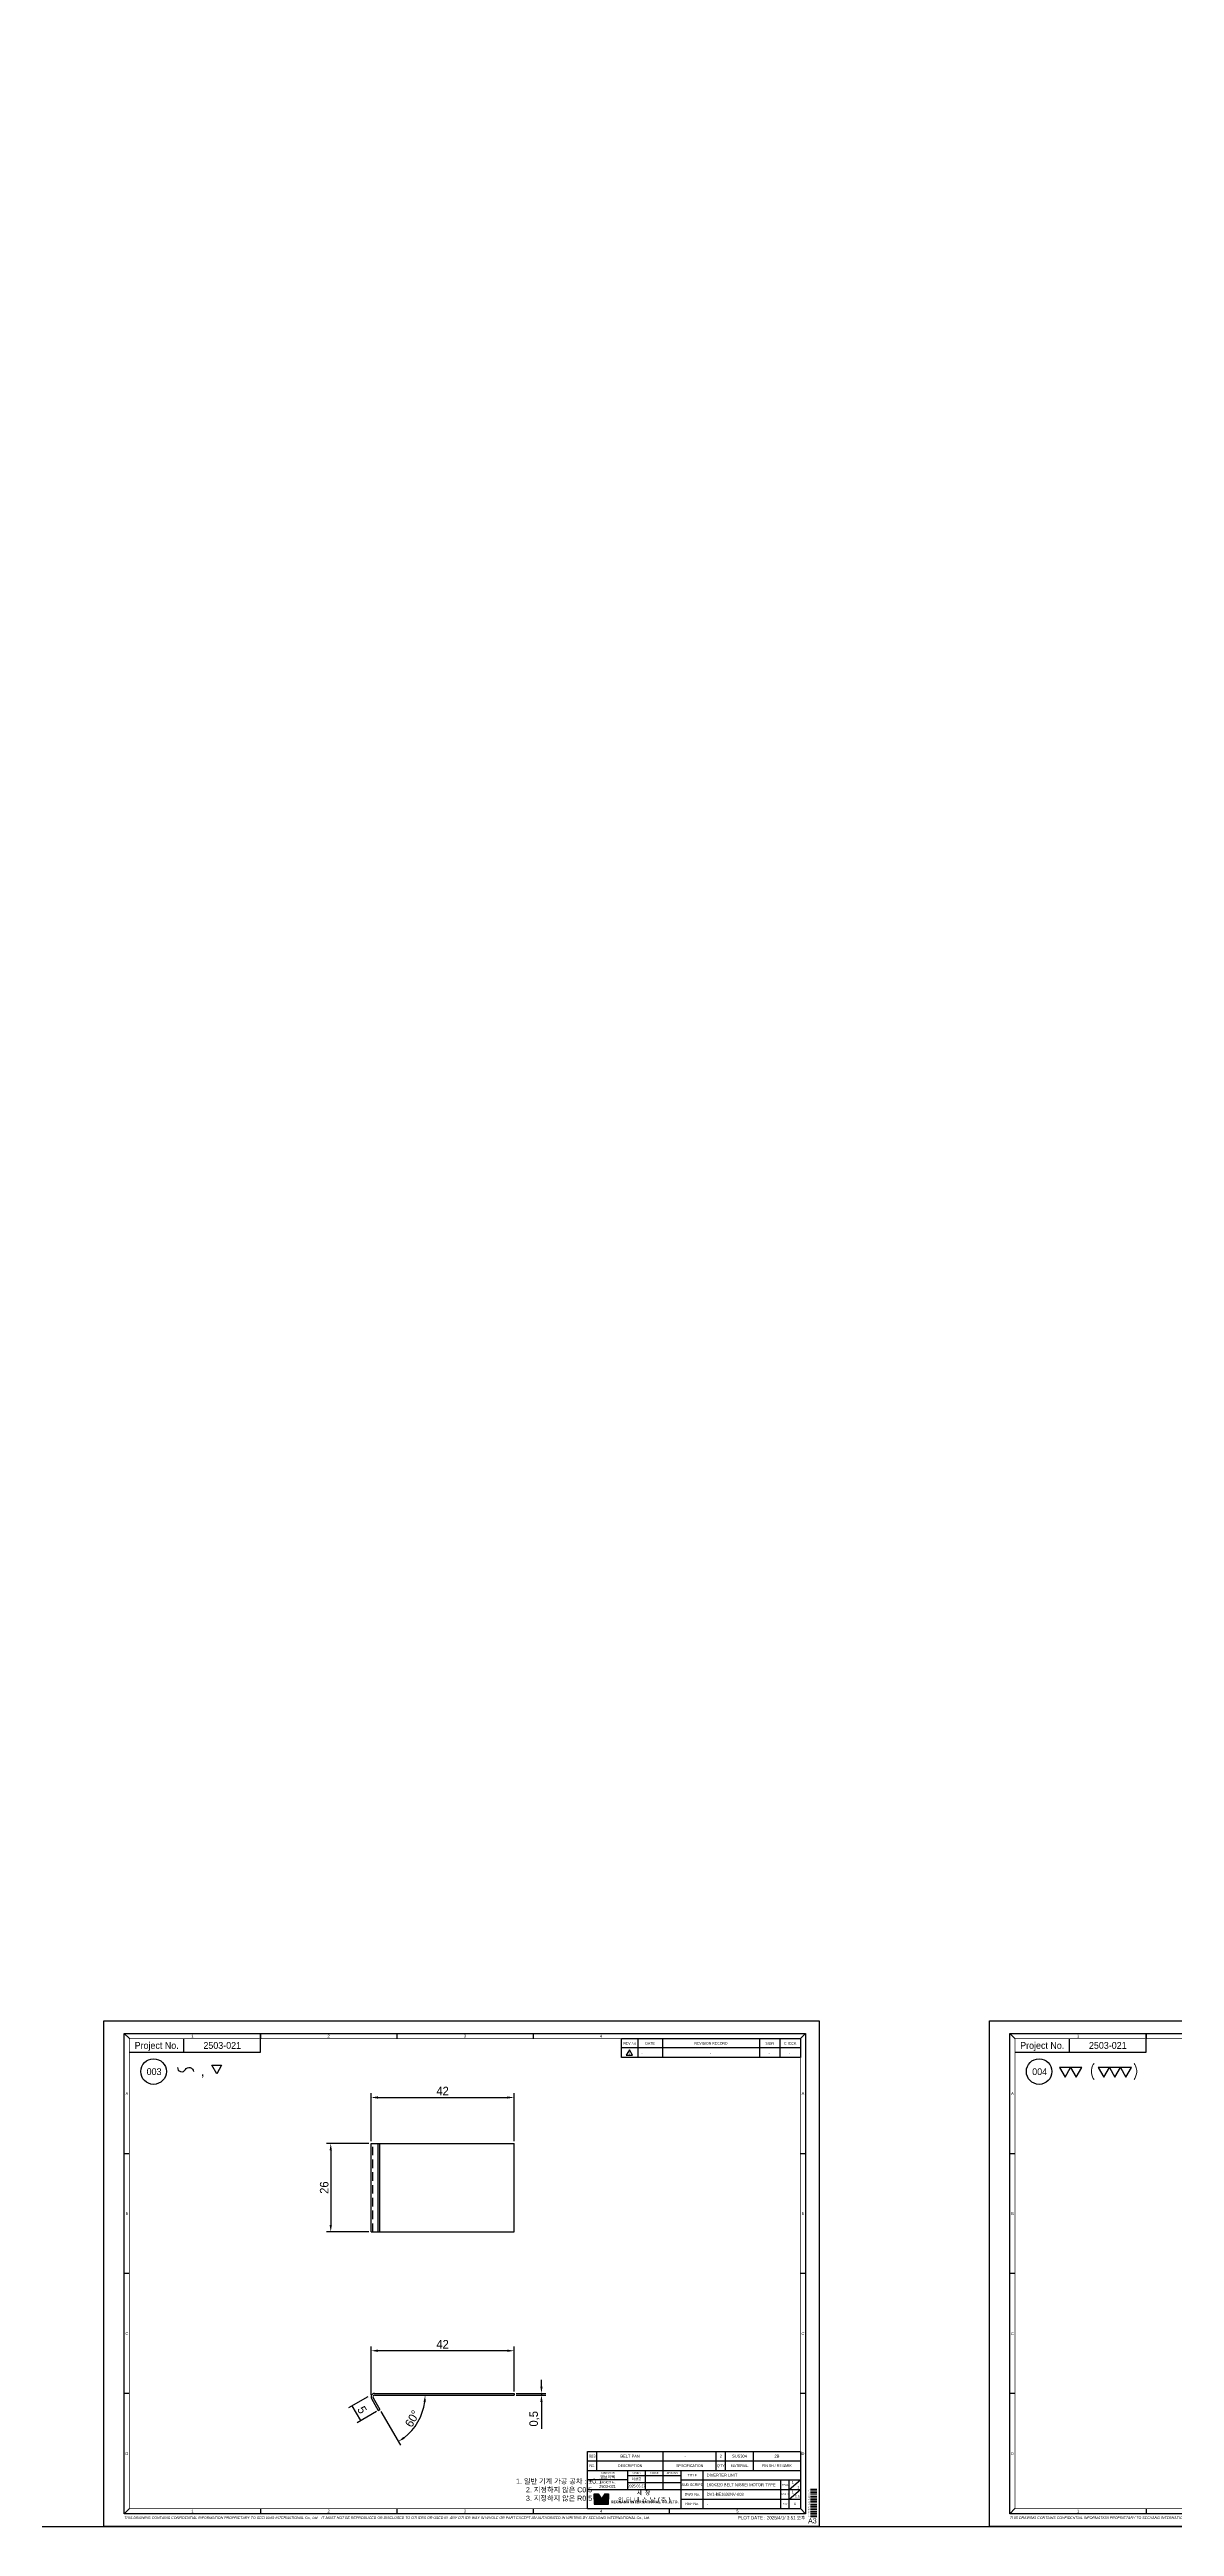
# Model space of a CAD drawing. Header units: inches. Extents: x 0 to 23821, y 0 to 11279.
# Drawn here: x 18354 to 18684, y 4213 to 4941 of the extents above; entities that cross this region are included whole.
import ezdxf
from ezdxf.enums import TextEntityAlignment as Align

# ---------------------------------------------------------------- set-up
doc = ezdxf.new("R2010")
doc.units = ezdxf.units.IN
doc.header["$LTSCALE"] = 10
doc.header["$MEASUREMENT"] = 0
for name, pattern in [('CENTER', [2, 1.25, -0.25, 0.25, -0.25]), ('HIDDEN', [0.375, 0.25, -0.125]), ('PHANTOM', [2.5, 1.25, -0.25, 0.25, -0.25, 0.25, -0.25])]:
    doc.linetypes.add(name, pattern=pattern)
doc.layers.get('Defpoints').update_dxf_attribs({"color": 8})
for name, color, linetype in [('11', 1, 'CENTER'), ('22', 2, 'HIDDEN'), ('44', 4, 'Continuous'), ('55', 5, 'Continuous'), ('66', 6, 'PHANTOM'), ('77', 40, 'HIDDEN'), ('99', 181, 'Continuous'), ('A', 8, 'Continuous'), ('B', 123, 'Continuous'), ('D', 3, 'Continuous'), ('G', 231, 'Continuous'), ('T', 3, 'Continuous'), ('V', 1, 'Continuous'), ('Y', 60, 'Continuous')]:
    doc.layers.add(name, color=color, linetype=linetype)
doc.layers.add('33', color=3, linetype='PHANTOM', lineweight=9)
doc.layers.add('88', color=35, linetype='Continuous', lineweight=5)
doc.styles.add('ROMANS', font='romans.shx', dxfattribs={"width": 0.9, "bigfont": 'whgtxt.shx'})
doc.styles.add('SCI', font='')
doc.styles.get('SCI').set_extended_font_data('Gulim')
doc.dimstyles.new('SCH', dxfattribs={"dimtxt": 2.5, "dimasz": 2, "dimexe": 1.25, "dimexo": 0.625, "dimtad": 1, "dimdec": 8, "dimtxsty": 'SCI', "dimcen": 2.5, "dimclrd": 4, "dimclre": 4, "dimclrt": 7, "dimadec": 8, "dimazin": 2, "dimtfac": 1, "dimtdec": 8, "dimtmove": 0, "dimatfit": 3, "dimfxl": 1, "dimarcsym": 0})

# ---------------------------------------------------------------- blocks, each defined once
blk = doc.blocks.new('A$Ceb3df584')
for p, q in [((-13, -0.5), (-13, 41.5)), ((13, 41.5), (-13, 41.5)), ((13, -0.5), (13, 41.5)), ((13, 2.07), (-13, 2.07)), ((13, 1.63), (-13, 1.63)), ((13, -0.5), (-13, -0.5))]:
    blk.add_line(p, q)
at = {"layer": '22'}
blk.add_line((13, 0), (-13, 0), dxfattribs=at)
blk = doc.blocks.new('A$C67c82a39')
for p, q in [((0, 0.5), (41, 0.5)), ((0, 0), (41, 0)), ((41, 0.5), (41, 0)), ((-0.87, -1), (1.13, -4.46)), ((-0.43, -0.75), (1.57, -4.21)), ((1.13, -4.46), (1.57, -4.21))]:
    blk.add_line(p, q)
for radius in [1, 0.5]:
    blk.add_arc((0, -0.5), radius, 90, 210)
blk = doc.blocks.new('*D1440')
at = {"color": 4, "lineweight": -2, "transparency": 16777216}
for p, q in [((18447.83, 4325.96), (18435.36, 4325.96)), ((18436.61, 4323.96), (18436.61, 4301.96)), ((18447.83, 4299.96), (18435.36, 4299.96))]:
    blk.add_line(p, q, dxfattribs=at)
at = {"color": 4, "transparency": 16777216}
for points in [[(18436.28, 4323.96), (18436.94, 4323.96), (18436.61, 4325.96)], [(18436.28, 4301.96), (18436.94, 4301.96), (18436.61, 4299.96)]]:
    blk.add_solid(points, dxfattribs=at)
at = {"layer": 'Defpoints', "color": 0, "transparency": 16777216}
for p in [(18448.45, 4325.96), (18436.61, 4299.96), (18448.45, 4299.96)]:
    blk.add_point(p, dxfattribs=at)
at = {"color": 7, "transparency": 16777216, "insert": (18434.7, 4312.96), "char_height": 2.5, "attachment_point": 5, "rotation": 90, "style": 'SCI'}
blk.add_mtext('26', dxfattribs=at)
blk = doc.blocks.new('*D1441')
at = {"color": 4, "lineweight": -2, "transparency": 16777216}
for p, q in [((18448.45, 4326.59), (18448.45, 4340.68)), ((18450.45, 4339.43), (18488.45, 4339.43)), ((18490.45, 4326.59), (18490.45, 4340.68))]:
    blk.add_line(p, q, dxfattribs=at)
at = {"color": 4, "transparency": 16777216}
for points in [[(18450.45, 4339.76), (18450.45, 4339.09), (18448.45, 4339.43)], [(18488.45, 4339.76), (18488.45, 4339.09), (18490.45, 4339.43)]]:
    blk.add_solid(points, dxfattribs=at)
at = {"layer": 'Defpoints', "color": 0, "transparency": 16777216}
for p in [(18490.45, 4339.43), (18448.45, 4325.96), (18490.45, 4325.96)]:
    blk.add_point(p, dxfattribs=at)
at = {"color": 7, "transparency": 16777216, "insert": (18469.45, 4341.34), "char_height": 2.5, "attachment_point": 5, "style": 'SCI'}
blk.add_mtext('42', dxfattribs=at)
blk = doc.blocks.new('*D1442')
at = {"color": 4, "lineweight": -2, "transparency": 16777216}
blk.add_line((18451.33, 4247.26), (18457.08, 4237.31), dxfattribs=at)
blk.add_arc((18448.59, 4252.02), 15.73, 307.28831, 352.71169, dxfattribs=at)
at = {"color": 4, "transparency": 16777216}
for points in [[(18463.86, 4250.04), (18464.52, 4250), (18464.32, 4252.02)], [(18458.3, 4239.22), (18457.93, 4239.78), (18456.45, 4238.39)]]:
    blk.add_solid(points, dxfattribs=at)
at = {"layer": 'Defpoints', "color": 0, "transparency": 16777216}
for p in [(18449.02, 4251.27), (18449.45, 4252.02), (18451.02, 4247.8), (18490.45, 4252.02), (18460.64, 4241.91)]:
    blk.add_point(p, dxfattribs=at)
at = {"color": 7, "transparency": 16777216, "insert": (18460.56, 4245.11), "char_height": 2.5, "attachment_point": 5, "rotation": 60, "style": 'SCI'}
blk.add_mtext('60°', dxfattribs=at)
blk = doc.blocks.new('*D1443')
at = {"color": 4, "lineweight": -2, "transparency": 16777216}
for p, q in [((18498.47, 4254.52), (18498.47, 4256.52)), ((18491.08, 4252.52), (18499.72, 4252.52)), ((18491.08, 4252.02), (18499.72, 4252.02)), ((18498.47, 4252.52), (18498.47, 4252.02)), ((18498.47, 4250.02), (18498.47, 4242.13))]:
    blk.add_line(p, q, dxfattribs=at)
at = {"color": 4, "transparency": 16777216}
for points in [[(18498.14, 4254.52), (18498.81, 4254.52), (18498.47, 4252.52)], [(18498.14, 4250.02), (18498.81, 4250.02), (18498.47, 4252.02)]]:
    blk.add_solid(points, dxfattribs=at)
at = {"layer": 'Defpoints', "color": 0, "transparency": 16777216}
for p in [(18490.45, 4252.52), (18490.45, 4252.02), (18498.47, 4252.02)]:
    blk.add_point(p, dxfattribs=at)
at = {"color": 7, "transparency": 16777216, "insert": (18496.41, 4245.08), "char_height": 2.5, "attachment_point": 5, "rotation": 90, "style": 'SCI'}
blk.add_mtext('0,5', dxfattribs=at)
blk = doc.blocks.new('*D1444')
at = {"color": 4, "lineweight": -2, "transparency": 16777216}
for p, q in [((18448.45, 4252.14), (18448.45, 4266.31)), ((18488.45, 4265.06), (18450.45, 4265.06)), ((18490.45, 4253.14), (18490.45, 4266.31))]:
    blk.add_line(p, q, dxfattribs=at)
at = {"color": 4, "transparency": 16777216}
for points in [[(18450.45, 4265.4), (18450.45, 4264.73), (18448.45, 4265.06)], [(18488.45, 4265.4), (18488.45, 4264.73), (18490.45, 4265.06)]]:
    blk.add_solid(points, dxfattribs=at)
at = {"layer": 'Defpoints', "color": 0, "transparency": 16777216}
for p in [(18448.45, 4265.06), (18448.45, 4251.52), (18490.45, 4252.52)]:
    blk.add_point(p, dxfattribs=at)
at = {"color": 7, "transparency": 16777216, "insert": (18469.45, 4266.97), "char_height": 2.5, "attachment_point": 5, "style": 'SCI'}
blk.add_mtext('42', dxfattribs=at)
blk = doc.blocks.new('*D1439')
at = {"color": 4, "lineweight": -2, "transparency": 16777216}
for p, q in [((18447.54, 4251.57), (18441.83, 4248.27)), ((18445.41, 4244.57), (18442.91, 4248.9)), ((18450.04, 4247.24), (18444.33, 4243.94))]:
    blk.add_line(p, q, dxfattribs=at)
at = {"layer": 'Defpoints', "color": 0, "transparency": 16777216}
for p in [(18442.91, 4248.9), (18448.09, 4251.88), (18450.59, 4247.55)]:
    blk.add_point(p, dxfattribs=at)
at = {"color": 7, "transparency": 16777216, "insert": (18445.81, 4247.69), "char_height": 2.5, "attachment_point": 5, "rotation": 300, "style": 'SCI'}
blk.add_mtext('5', dxfattribs=at)
blk = doc.blocks.new('A$C5b8731fd')
for p, q in [((0, 0), (-2.3, -3.9)), ((2.3, -3.9), (0, 0)), ((-2.3, -3.9), (2.3, -3.9))]:
    blk.add_line(p, q)
blk = doc.blocks.new('SECHANG REV')
at = {"color": 7}
blk.add_line((-52.5, 0), (-52.5, 5.5), dxfattribs=at)
blk.add_line((52.5, 0), (-52.5, 0))
at = {"color": 3}
for p, q in [((-43, 5.5), (-43, 0)), ((-28.5, 5.5), (-28.5, 0)), ((28.5, 5.5), (28.5, 0)), ((40.5, 5.5), (40.5, 0)), ((52.5, 5.5), (52.5, 0))]:
    blk.add_line(p, q, dxfattribs=at)
blk = doc.blocks.new('A$C84edc88f')
h = blk.add_hatch(color=5)
h.dxf.hatch_style = 1
h.paths.add_polyline_path([(145.04, -139), (144.1, -139), (144.1, -140.4), (145.97, -140.4)])
h.paths.add_polyline_path([(148.03, -139), (147.09, -139), (146.16, -140.4), (148.03, -140.4)])
h.paths.add_polyline_path([(148.03, -140.5), (144.1, -140.5), (144.1, -141.9), (148.03, -141.9)])
at = {"color": 2}
for p, q in [((6, -3.75), (7.5, -5.25)), ((46, -5), (46, -3.75)), ((46, -3.75), (46, -5.25)), ((86, -3.75), (86, -5.25)), ((126, -3.75), (126, -5.25)), ((206, -3.75), (204.5, -5.25)), ((7.5, -143.25), (6, -144.75)), ((46, -143.25), (46, -144.75)), ((86, -143.25), (86, -144.75)), ((126, -143.25), (126, -144.75)), ((166, -143.25), (166, -144.75)), ((204.5, -143.25), (206, -144.75))]:
    blk.add_line(p, q, dxfattribs=at)
at = {"color": 40}
for p, q in [((23.5, -9.25), (23.5, -5.25)), ((46, -9.25), (46, -5.25))]:
    blk.add_line(p, q, dxfattribs=at)
at = {"color": 3}
blk.add_line((152, -5.25), (204.5, -5.25), dxfattribs=at)
blk.add_line((152, -5.25), (204.5, -5.25), dxfattribs=at)
for p, q in [((6, -39), (7.5, -39)), ((204.5, -39), (206, -39)), ((7.5, -74.25), (6, -74.25)), ((206, -74.25), (204.5, -74.25)), ((7.5, -109.5), (6, -109.5)), ((206, -109.5), (204.5, -109.5)), ((142, -126.45), (204.5, -126.45)), ((142, -143.25), (142, -126.45)), ((142, -129.25), (204.5, -129.25)), ((204.5, -126.45), (204.5, -143.25)), ((142, -132.05), (204.5, -132.05)), ((142, -137.65), (204.5, -137.65)), ((153.75, -132.05), (153.75, -137.65)), ((153.75, -133.55), (169.5, -133.55)), ((159, -137.65), (159, -132.05)), ((164.25, -137.65), (164.25, -132.05)), ((169.5, -143.25), (169.5, -132.05)), ((198.75, -143.25), (198.75, -134.85)), ((201.25, -137.65), (204.5, -134.85)), ((201.25, -143.25), (201.25, -134.85)), ((201.25, -140.45), (204.5, -137.65)), ((207.48, -137.56), (209.29, -137.56)), ((142, -143.25), (204.5, -143.25)), ((144, -140.45), (144, -138.9)), ((144, -138.9), (145.1, -138.9)), ((144, -140.45), (144, -142)), ((144, -142), (148.13, -142)), ((144.1, -140.4), (144.1, -139)), ((144.1, -139), (145.04, -139)), ((145.97, -140.4), (144.1, -140.4)), ((148.03, -140.5), (144.1, -140.5)), ((144.1, -140.5), (144.1, -141.9)), ((144.1, -141.9), (148.03, -141.9)), ((145.04, -139), (145.97, -140.4)), ((145.1, -138.9), (146.07, -140.36)), ((147.04, -138.9), (146.07, -140.36)), ((147.09, -139), (146.16, -140.4)), ((148.03, -140.4), (146.16, -140.4)), ((147.04, -138.9), (148.13, -138.9)), ((147.09, -139), (148.03, -139)), ((148.03, -139), (148.03, -140.4)), ((148.03, -141.9), (148.03, -140.5)), ((148.13, -138.9), (148.13, -140.45)), ((148.13, -142), (148.13, -140.45))]:
    blk.add_line(p, q)
at = {"color": 1}
blk.add_lwpolyline([(0, 0), (210, 0), (210, -148.5), (0, -148.5)], close=True, dxfattribs=at)
at = {"color": 2}
blk.add_lwpolyline([(6, -3.75), (206, -3.75), (206, -144.75), (6, -144.75)], close=True, dxfattribs=at)
at = {"const_width": 0.2}
blk.add_lwpolyline([(7.5, -5.25), (204.5, -5.25), (204.5, -143.25), (7.5, -143.25)], close=True, dxfattribs=at)
at = {"color": 40}
blk.add_lwpolyline([(7.5, -9.25), (46, -9.25)], dxfattribs=at)
blk.add_lwpolyline([(21.6, -13.7, 0.767327), (23.94, -14.33, -0.767327), (26.27, -14.95)], format="xyb")
blk.add_lwpolyline([(33.12, -15.57), (31.67, -13.07), (34.56, -13.07)], close=True)
blk.add_circle((14.59, -14.92), 3.75)
at = {"layer": '11'}
blk.add_line((207.48, -138.06), (209.29, -138.06), dxfattribs=at)
at = {"layer": '22'}
blk.add_line((207.48, -138.56), (209.29, -138.56), dxfattribs=at)
at = {"layer": '33'}
blk.add_line((207.48, -139.06), (209.29, -139.06), dxfattribs=at)
at = {"layer": '44'}
blk.add_line((207.48, -139.56), (209.29, -139.56), dxfattribs=at)
at = {"layer": '55'}
blk.add_line((207.48, -140.06), (209.29, -140.06), dxfattribs=at)
at = {"layer": '66'}
blk.add_line((207.48, -140.56), (209.29, -140.56), dxfattribs=at)
at = {"layer": '77'}
blk.add_line((207.48, -141.06), (209.29, -141.06), dxfattribs=at)
at = {"layer": '88'}
blk.add_line((207.48, -141.56), (209.29, -141.56), dxfattribs=at)
at = {"layer": '99'}
blk.add_line((207.48, -142.06), (209.29, -142.06), dxfattribs=at)
at = {"layer": 'A'}
blk.add_line((207.48, -142.56), (209.29, -142.56), dxfattribs=at)
at = {"layer": 'B'}
blk.add_line((207.48, -143.06), (209.29, -143.06), dxfattribs=at)
at = {"layer": 'D'}
for p, q in [((144.75, -129.25), (144.75, -126.45)), ((144.75, -132.05), (144.75, -129.25)), ((164.25, -129.25), (164.25, -126.45)), ((164.25, -132.05), (164.25, -129.25)), ((179.75, -129.25), (179.75, -126.45)), ((179.75, -132.05), (179.75, -129.25)), ((182.5, -129.25), (182.5, -126.45)), ((182.5, -132.05), (182.5, -129.25)), ((190.75, -129.25), (190.75, -126.45)), ((190.75, -132.05), (190.75, -129.25)), ((153.75, -134.85), (142, -134.85)), ((153.75, -135.6), (169.5, -135.6)), ((169.5, -134.85), (204.5, -134.85)), ((176, -143.25), (176, -132.05)), ((169.5, -140.45), (204.5, -140.45)), ((207.48, -143.56), (209.29, -143.56))]:
    blk.add_line(p, q, dxfattribs=at)
at = {"layer": 'G'}
blk.add_line((207.48, -144.06), (209.29, -144.06), dxfattribs=at)
at = {"layer": 'T'}
blk.add_line((207.48, -144.56), (209.29, -144.56), dxfattribs=at)
at = {"layer": 'V'}
blk.add_line((207.48, -145.56), (209.29, -145.56), dxfattribs=at)
at = {"layer": 'Y'}
blk.add_line((207.48, -145.06), (209.29, -145.06), dxfattribs=at)
for name, p, xscale, yscale, zscale in [('SECHANG REV', (178.25, -8), 0.5, 0.5, 0.5), ('SECHANG REV', (178.25, -10.75), 0.5, 0.5, 0.5), ('A$C5b8731fd', (154.3, -8.58), 0.3999999999999999, 0.3999999999999999, 0.3999999999999999)]:
    blk.add_blockref(name, p, dxfattribs=dict(xscale=xscale, yscale=yscale, zscale=zscale))
at = {"style": 'SCI'}
for s, height, p in [('Project No.', 2, (15.5, -7.25)), (',', 2.93, (29.01, -14.72)), ('N0.', 0.75, (143.38, -130.65)), ('DESCRIPTION', 0.75, (154.5, -130.65)), ('SPECIFICATION', 0.75, (172, -130.65)), ("Q'TY", 0.75, (181.12, -130.65)), ('MATERIAL', 0.75, (186.62, -130.65)), ('FINISH / REMARK', 0.75, (197.62, -130.65)), ('이경중', 0.75, (156.38, -134.57)), ('0', 0.3, (206.98, -137.54))]:
    blk.add_text(s, height=height, dxfattribs=at).set_placement(p, align=Align.MIDDLE_CENTER)
at = {"color": 2, "style": 'SCI'}
blk.add_text('1', height=0.5, dxfattribs=at).set_placement((26, -4.38), align=Align.MIDDLE_CENTER)
at = {"style": 'SCI'}
for p in [(157.84, -9.77), (177.93, -9.77), (195.18, -9.77), (201.18, -9.77)]:
    blk.add_text('-', height=0.75, dxfattribs=at).set_placement(p)
at = {"linetype": 'Continuous', "style": 'SCI'}
blk.add_text('PLOT DATE : 2025/4/1/ 3:51 오후', height=0.96, dxfattribs=at).set_placement((205.93, -146.42), align=Align.RIGHT)
at = {"color": 2, "style": 'SCI'}
blk.add_text('A3', height=1.5, dxfattribs=at).set_placement((209.28, -148.06), align=Align.BOTTOM_RIGHT)
at = {"color": 2, "attachment_point": 5, "style": 'SCI'}
for s, insert, char_height, width in [('1', (26, -4.5), 0.85, 40), ('2', (66, -4.5), 0.85, 40), ('3', (106, -4.5), 0.85, 40), ('4', (146, -4.5), 0.85, 40), ('A', (6.75, -21.37), 0.85, 1.5), ('A', (205.25, -21.37), 0.85, 1.5), ('B', (6.75, -56.62), 0.85, 1.5), ('B', (205.25, -56.62), 0.85, 1.5), ('C', (6.75, -91.88), 0.85, 1.5), ('C', (205.25, -91.88), 0.85, 1.5), ('D', (6.75, -127.12), 0.85, 1.5), ('D', (205.25, -127.12), 0.85, 1.5), ('1. 일반 기계 가공 공차 : ±0.1\\P2. 지정하지 않은 C0.5\\P3. 지정하지 않은 R0.5', (133.64, -137.8), 1.5, 41.7909), ('1', (26, -144), 0.85, 40), ('2', (66, -144), 0.85, 40), ('3', (106, -144), 0.85, 40), ('4', (146, -144), 0.85, 40), ('5', (186, -144), 0.85, 40)]:
    blk.add_mtext(s, dxfattribs=dict(at, insert=insert, char_height=char_height, width=width))
at = {"style": 'SCI'}
for s, insert, char_height, width, attachment_point in [('REV.No', (154.38, -6.65), 0.75, 4.75, 5), ('DATE', (160.38, -6.65), 0.75, 7.25, 5), ('REVISION RECORD', (178.25, -6.65), 0.75, 28.5, 5), ('SIGN', (195.5, -6.65), 0.75, 6, 5), ('CHECK', (201.5, -6.65), 0.75, 6, 5), ('{\\fGulim|b0|i0|c129|p50;1}', (154.3, -9.56), 0.6, 1.8015, 5), (' PROJECT No.', (147.88, -135.55), 0.5, 11.75, 5), (' CUSTOMER', (147.88, -132.75), 0.5, 11.75, 5), ('DESIGN', (156.38, -132.8), 0.5, 5.25, 5), ('CHECK', (161.62, -132.8), 0.5, 5.25, 5), ('APPROVE', (166.88, -132.8), 0.5, 5.25, 5), ('SUB SCRIPE', (172.75, -136.25), 0.75, 6.5, 5), ('TITLE', (172.75, -133.45), 0.75, 6.5, 5), (' PAGE', (200, -136.25), 0.5, 2.5, 5), ('\\pi0.71363;1', (201.25, -135.55), 0.75, 1.625, 4), ('\\pi0.71363;1', (201.25, -138.35), 0.75, 1.625, 4), ('\\pi0.71363;1', (202.88, -136.95), 0.75, 1.625, 4), ('{\\fGulim|b1|i0|c129|p50;\\T1.45;세창 인터내쇼날(주)}', (158.82, -139.82), 1.25, 19.3667, 5), ('{\\fGulim|b1|i0|c129|p50;\\T1.05;SECHANG INTERNATIONAL CO., LTD.}', (158.82, -141.37), 0.75, 19.3667, 5), ('DWG No.', (172.75, -139.05), 0.75, 6.5, 5), ('REF No.', (172.75, -141.85), 0.75, 6.5, 5), ('SCALE', (200, -139.05), 0.5, 2.5, 5), ('REV', (200, -141.85), 0.5, 2.5, 5)]:
    blk.add_mtext(s, dxfattribs=dict(at, insert=insert, char_height=char_height, width=width, attachment_point=attachment_point))
at = {"color": 3, "insert": (6, -146), "char_height": 0.75, "width": 200.0119, "attachment_point": 4, "style": 'SCI'}
blk.add_mtext('{\\fArial|b0|i1|c0|p34;THIS DRAWING CONTAINS CONFIDENTIAL INFORMATION PROPRIETARY TO SECHANG INTERNATIONAL Co., Ltd.   IT MUST NOT BE REPRODUCED OR DISCLOSED TO OTHERS OR USED IN  ANY OTHER WAY IN WHOLE OR PART EXCEPT AN AUTHORIZED IN WRITING BY SECHANG INTERNATIONAL Co., Ltd.  }', dxfattribs=at)
at = {"layer": '11', "style": 'SCI'}
blk.add_text('11', height=0.3, dxfattribs=at).set_placement((206.98, -138.04), align=Align.MIDDLE_CENTER)
at = {"layer": '22', "style": 'SCI'}
blk.add_text('22', height=0.3, dxfattribs=at).set_placement((206.98, -138.54), align=Align.MIDDLE_CENTER)
at = {"layer": '33', "style": 'SCI'}
blk.add_text('33', height=0.3, dxfattribs=at).set_placement((206.98, -139.04), align=Align.MIDDLE_CENTER)
at = {"layer": '44', "style": 'SCI'}
blk.add_text('44', height=0.3, dxfattribs=at).set_placement((206.98, -139.54), align=Align.MIDDLE_CENTER)
at = {"layer": '55', "style": 'SCI'}
blk.add_text('55', height=0.3, dxfattribs=at).set_placement((206.98, -140.04), align=Align.MIDDLE_CENTER)
at = {"layer": '66', "style": 'SCI'}
blk.add_text('66', height=0.3, dxfattribs=at).set_placement((206.98, -140.54), align=Align.MIDDLE_CENTER)
at = {"layer": '77', "style": 'SCI'}
blk.add_text('77', height=0.3, dxfattribs=at).set_placement((206.98, -141.04), align=Align.MIDDLE_CENTER)
at = {"layer": '88', "style": 'SCI'}
blk.add_text('88', height=0.3, dxfattribs=at).set_placement((206.98, -141.54), align=Align.MIDDLE_CENTER)
at = {"layer": '99', "style": 'SCI'}
blk.add_text('99', height=0.3, dxfattribs=at).set_placement((206.98, -142.04), align=Align.MIDDLE_CENTER)
at = {"layer": 'A', "style": 'SCI'}
blk.add_text('A', height=0.3, dxfattribs=at).set_placement((206.98, -142.54), align=Align.MIDDLE_CENTER)
at = {"layer": 'B', "style": 'SCI'}
blk.add_text('B', height=0.3, dxfattribs=at).set_placement((206.98, -143.04), align=Align.MIDDLE_CENTER)
at = {"layer": 'D', "style": 'SCI'}
blk.add_text('D', height=0.3, dxfattribs=at).set_placement((206.98, -143.54), align=Align.MIDDLE_CENTER)
at = {"layer": 'G', "style": 'SCI'}
blk.add_text('G', height=0.3, dxfattribs=at).set_placement((206.98, -144.04), align=Align.MIDDLE_CENTER)
at = {"layer": 'T', "style": 'SCI'}
blk.add_text('T', height=0.3, dxfattribs=at).set_placement((206.98, -144.54), align=Align.MIDDLE_CENTER)
at = {"layer": 'V', "style": 'SCI'}
blk.add_text('V', height=0.3, dxfattribs=at).set_placement((206.98, -145.54), align=Align.MIDDLE_CENTER)
at = {"layer": 'Y', "style": 'SCI'}
blk.add_text('Y', height=0.3, dxfattribs=at).set_placement((206.98, -145.04), align=Align.MIDDLE_CENTER)
blk = doc.blocks.new('A$Ce02b700d')
h = blk.add_hatch(color=5)
h.dxf.hatch_style = 1
h.paths.add_polyline_path([(145.04, -139), (144.1, -139), (144.1, -140.4), (145.97, -140.4)])
h.paths.add_polyline_path([(148.03, -139), (147.09, -139), (146.16, -140.4), (148.03, -140.4)])
h.paths.add_polyline_path([(148.03, -140.5), (144.1, -140.5), (144.1, -141.9), (148.03, -141.9)])
at = {"color": 2}
for p, q in [((6, -3.75), (7.5, -5.25)), ((46, -5), (46, -3.75)), ((46, -3.75), (46, -5.25)), ((86, -3.75), (86, -5.25)), ((126, -3.75), (126, -5.25)), ((206, -3.75), (204.5, -5.25)), ((7.5, -143.25), (6, -144.75)), ((46, -143.25), (46, -144.75)), ((86, -143.25), (86, -144.75)), ((126, -143.25), (126, -144.75)), ((166, -143.25), (166, -144.75)), ((204.5, -143.25), (206, -144.75))]:
    blk.add_line(p, q, dxfattribs=at)
at = {"color": 40}
for p, q in [((23.5, -9.25), (23.5, -5.25)), ((46, -9.25), (46, -5.25))]:
    blk.add_line(p, q, dxfattribs=at)
at = {"color": 3}
blk.add_line((152, -5.25), (204.5, -5.25), dxfattribs=at)
blk.add_line((152, -5.25), (204.5, -5.25), dxfattribs=at)
for p, q in [((6, -39), (7.5, -39)), ((204.5, -39), (206, -39)), ((7.5, -74.25), (6, -74.25)), ((206, -74.25), (204.5, -74.25)), ((7.5, -109.5), (6, -109.5)), ((206, -109.5), (204.5, -109.5)), ((142, -126.45), (204.5, -126.45)), ((142, -143.25), (142, -126.45)), ((142, -129.25), (204.5, -129.25)), ((204.5, -126.45), (204.5, -143.25)), ((142, -132.05), (204.5, -132.05)), ((142, -137.65), (204.5, -137.65)), ((153.75, -132.05), (153.75, -137.65)), ((153.75, -133.55), (169.5, -133.55)), ((159, -137.65), (159, -132.05)), ((164.25, -137.65), (164.25, -132.05)), ((169.5, -143.25), (169.5, -132.05)), ((198.75, -143.25), (198.75, -134.85)), ((201.25, -137.65), (204.5, -134.85)), ((201.25, -143.25), (201.25, -134.85)), ((201.25, -140.45), (204.5, -137.65)), ((207.48, -137.56), (209.29, -137.56)), ((142, -143.25), (204.5, -143.25)), ((144, -140.45), (144, -138.9)), ((144, -138.9), (145.1, -138.9)), ((144, -140.45), (144, -142)), ((144, -142), (148.13, -142)), ((144.1, -140.4), (144.1, -139)), ((144.1, -139), (145.04, -139)), ((145.97, -140.4), (144.1, -140.4)), ((148.03, -140.5), (144.1, -140.5)), ((144.1, -140.5), (144.1, -141.9)), ((144.1, -141.9), (148.03, -141.9)), ((145.04, -139), (145.97, -140.4)), ((145.1, -138.9), (146.07, -140.36)), ((147.04, -138.9), (146.07, -140.36)), ((147.09, -139), (146.16, -140.4)), ((148.03, -140.4), (146.16, -140.4)), ((147.04, -138.9), (148.13, -138.9)), ((147.09, -139), (148.03, -139)), ((148.03, -139), (148.03, -140.4)), ((148.03, -141.9), (148.03, -140.5)), ((148.13, -138.9), (148.13, -140.45)), ((148.13, -142), (148.13, -140.45))]:
    blk.add_line(p, q)
at = {"color": 1}
blk.add_lwpolyline([(0, 0), (210, 0), (210, -148.5), (0, -148.5)], close=True, dxfattribs=at)
at = {"color": 2}
blk.add_lwpolyline([(6, -3.75), (206, -3.75), (206, -144.75), (6, -144.75)], close=True, dxfattribs=at)
at = {"const_width": 0.2}
blk.add_lwpolyline([(7.5, -5.25), (204.5, -5.25), (204.5, -143.25), (7.5, -143.25)], close=True, dxfattribs=at)
at = {"color": 40}
blk.add_lwpolyline([(7.5, -9.25), (46, -9.25)], dxfattribs=at)
for points in [[(22.22, -16.54), (23.84, -13.72), (20.59, -13.72)], [(25.47, -16.54), (27.09, -13.72), (23.84, -13.72)], [(33.58, -16.54), (35.21, -13.72), (31.96, -13.72)], [(36.83, -16.54), (38.46, -13.72), (35.21, -13.72)], [(40.08, -16.54), (41.71, -13.72), (38.46, -13.72)]]:
    blk.add_lwpolyline(points, close=True)
blk.add_circle((14.59, -14.92), 3.75)
at = {"layer": '11'}
blk.add_line((207.48, -138.06), (209.29, -138.06), dxfattribs=at)
at = {"layer": '22'}
blk.add_line((207.48, -138.56), (209.29, -138.56), dxfattribs=at)
at = {"layer": '33'}
blk.add_line((207.48, -139.06), (209.29, -139.06), dxfattribs=at)
at = {"layer": '44'}
blk.add_line((207.48, -139.56), (209.29, -139.56), dxfattribs=at)
at = {"layer": '55'}
blk.add_line((207.48, -140.06), (209.29, -140.06), dxfattribs=at)
at = {"layer": '66'}
blk.add_line((207.48, -140.56), (209.29, -140.56), dxfattribs=at)
at = {"layer": '77'}
blk.add_line((207.48, -141.06), (209.29, -141.06), dxfattribs=at)
at = {"layer": '88'}
blk.add_line((207.48, -141.56), (209.29, -141.56), dxfattribs=at)
at = {"layer": '99'}
blk.add_line((207.48, -142.06), (209.29, -142.06), dxfattribs=at)
at = {"layer": 'A'}
blk.add_line((207.48, -142.56), (209.29, -142.56), dxfattribs=at)
at = {"layer": 'B'}
blk.add_line((207.48, -143.06), (209.29, -143.06), dxfattribs=at)
at = {"layer": 'D'}
for p, q in [((144.75, -129.25), (144.75, -126.45)), ((144.75, -132.05), (144.75, -129.25)), ((164.25, -129.25), (164.25, -126.45)), ((164.25, -132.05), (164.25, -129.25)), ((179.75, -129.25), (179.75, -126.45)), ((179.75, -132.05), (179.75, -129.25)), ((182.5, -129.25), (182.5, -126.45)), ((182.5, -132.05), (182.5, -129.25)), ((190.75, -129.25), (190.75, -126.45)), ((190.75, -132.05), (190.75, -129.25)), ((153.75, -134.85), (142, -134.85)), ((153.75, -135.6), (169.5, -135.6)), ((169.5, -134.85), (204.5, -134.85)), ((176, -143.25), (176, -132.05)), ((169.5, -140.45), (204.5, -140.45)), ((207.48, -143.56), (209.29, -143.56))]:
    blk.add_line(p, q, dxfattribs=at)
at = {"layer": 'G'}
blk.add_line((207.48, -144.06), (209.29, -144.06), dxfattribs=at)
at = {"layer": 'T'}
blk.add_line((207.48, -144.56), (209.29, -144.56), dxfattribs=at)
at = {"layer": 'V'}
blk.add_line((207.48, -145.56), (209.29, -145.56), dxfattribs=at)
at = {"layer": 'Y'}
blk.add_line((207.48, -145.06), (209.29, -145.06), dxfattribs=at)
for name, p, xscale, yscale, zscale in [('SECHANG REV', (178.25, -8), 0.5, 0.5, 0.5), ('SECHANG REV', (178.25, -10.75), 0.5, 0.5, 0.5), ('A$C5b8731fd', (154.3, -8.58), 0.3999999999999999, 0.3999999999999999, 0.3999999999999999)]:
    blk.add_blockref(name, p, dxfattribs=dict(xscale=xscale, yscale=yscale, zscale=zscale))
at = {"style": 'SCI'}
for s, height, p in [('Project No.', 2, (15.5, -7.25)), ('N0.', 0.75, (143.38, -130.65)), ('DESCRIPTION', 0.75, (154.5, -130.65)), ('SPECIFICATION', 0.75, (172, -130.65)), ("Q'TY", 0.75, (181.12, -130.65)), ('MATERIAL', 0.75, (186.62, -130.65)), ('FINISH / REMARK', 0.75, (197.62, -130.65)), ('이경중', 0.75, (156.38, -134.57)), ('0', 0.3, (206.98, -137.54))]:
    blk.add_text(s, height=height, dxfattribs=at).set_placement(p, align=Align.MIDDLE_CENTER)
at = {"color": 2, "style": 'SCI'}
blk.add_text('1', height=0.5, dxfattribs=at).set_placement((26, -4.38), align=Align.MIDDLE_CENTER)
at = {"style": 'ROMANS', "width": 0.8}
for s, p in [('(', (30.29, -14.66)), (')', (42.92, -14.66))]:
    blk.add_text(s, height=3.08, dxfattribs=at).set_placement(p, align=Align.MIDDLE_CENTER)
at = {"style": 'SCI'}
for p in [(157.84, -9.77), (177.93, -9.77), (195.18, -9.77), (201.18, -9.77)]:
    blk.add_text('-', height=0.75, dxfattribs=at).set_placement(p)
at = {"linetype": 'Continuous', "style": 'SCI'}
blk.add_text('PLOT DATE : 2025/4/1/ 3:51 오후', height=0.96, dxfattribs=at).set_placement((205.93, -146.42), align=Align.RIGHT)
at = {"color": 2, "style": 'SCI'}
blk.add_text('A3', height=1.5, dxfattribs=at).set_placement((209.28, -148.06), align=Align.BOTTOM_RIGHT)
at = {"color": 2, "attachment_point": 5, "style": 'SCI'}
for s, insert, char_height, width in [('1', (26, -4.5), 0.85, 40), ('2', (66, -4.5), 0.85, 40), ('3', (106, -4.5), 0.85, 40), ('4', (146, -4.5), 0.85, 40), ('A', (6.75, -21.37), 0.85, 1.5), ('A', (205.25, -21.37), 0.85, 1.5), ('B', (6.75, -56.62), 0.85, 1.5), ('B', (205.25, -56.62), 0.85, 1.5), ('C', (6.75, -91.88), 0.85, 1.5), ('C', (205.25, -91.88), 0.85, 1.5), ('D', (6.75, -127.12), 0.85, 1.5), ('D', (205.25, -127.12), 0.85, 1.5), ('1. 일반 기계 가공 공차 : ±0.1\\P2. 지정하지 않은 C0.5\\P3. 지정하지 않은 R0.5', (133.64, -137.8), 1.5, 41.7909), ('1', (26, -144), 0.85, 40), ('2', (66, -144), 0.85, 40), ('3', (106, -144), 0.85, 40), ('4', (146, -144), 0.85, 40), ('5', (186, -144), 0.85, 40)]:
    blk.add_mtext(s, dxfattribs=dict(at, insert=insert, char_height=char_height, width=width))
at = {"style": 'SCI'}
for s, insert, char_height, width, attachment_point in [('REV.No', (154.38, -6.65), 0.75, 4.75, 5), ('DATE', (160.38, -6.65), 0.75, 7.25, 5), ('REVISION RECORD', (178.25, -6.65), 0.75, 28.5, 5), ('SIGN', (195.5, -6.65), 0.75, 6, 5), ('CHECK', (201.5, -6.65), 0.75, 6, 5), ('{\\fGulim|b0|i0|c129|p50;1}', (154.3, -9.56), 0.6, 1.8015, 5), (' PROJECT No.', (147.88, -135.55), 0.5, 11.75, 5), (' CUSTOMER', (147.88, -132.75), 0.5, 11.75, 5), ('DESIGN', (156.38, -132.8), 0.5, 5.25, 5), ('CHECK', (161.62, -132.8), 0.5, 5.25, 5), ('APPROVE', (166.88, -132.8), 0.5, 5.25, 5), ('SUB SCRIPE', (172.75, -136.25), 0.75, 6.5, 5), ('TITLE', (172.75, -133.45), 0.75, 6.5, 5), (' PAGE', (200, -136.25), 0.5, 2.5, 5), ('\\pi0.71363;1', (201.25, -135.55), 0.75, 1.625, 4), ('\\pi0.71363;1', (201.25, -138.35), 0.75, 1.625, 4), ('\\pi0.71363;1', (202.88, -136.95), 0.75, 1.625, 4), ('{\\fGulim|b1|i0|c129|p50;\\T1.45;세창 인터내쇼날(주)}', (158.82, -139.82), 1.25, 19.3667, 5), ('{\\fGulim|b1|i0|c129|p50;\\T1.05;SECHANG INTERNATIONAL CO., LTD.}', (158.82, -141.37), 0.75, 19.3667, 5), ('DWG No.', (172.75, -139.05), 0.75, 6.5, 5), ('REF No.', (172.75, -141.85), 0.75, 6.5, 5), ('SCALE', (200, -139.05), 0.5, 2.5, 5), ('REV', (200, -141.85), 0.5, 2.5, 5)]:
    blk.add_mtext(s, dxfattribs=dict(at, insert=insert, char_height=char_height, width=width, attachment_point=attachment_point))
at = {"color": 3, "insert": (6, -146), "char_height": 0.75, "width": 200.0119, "attachment_point": 4, "style": 'SCI'}
blk.add_mtext('{\\fArial|b0|i1|c0|p34;THIS DRAWING CONTAINS CONFIDENTIAL INFORMATION PROPRIETARY TO SECHANG INTERNATIONAL Co., Ltd.   IT MUST NOT BE REPRODUCED OR DISCLOSED TO OTHERS OR USED IN  ANY OTHER WAY IN WHOLE OR PART EXCEPT AN AUTHORIZED IN WRITING BY SECHANG INTERNATIONAL Co., Ltd.  }', dxfattribs=at)
at = {"layer": '11', "style": 'SCI'}
blk.add_text('11', height=0.3, dxfattribs=at).set_placement((206.98, -138.04), align=Align.MIDDLE_CENTER)
at = {"layer": '22', "style": 'SCI'}
blk.add_text('22', height=0.3, dxfattribs=at).set_placement((206.98, -138.54), align=Align.MIDDLE_CENTER)
at = {"layer": '33', "style": 'SCI'}
blk.add_text('33', height=0.3, dxfattribs=at).set_placement((206.98, -139.04), align=Align.MIDDLE_CENTER)
at = {"layer": '44', "style": 'SCI'}
blk.add_text('44', height=0.3, dxfattribs=at).set_placement((206.98, -139.54), align=Align.MIDDLE_CENTER)
at = {"layer": '55', "style": 'SCI'}
blk.add_text('55', height=0.3, dxfattribs=at).set_placement((206.98, -140.04), align=Align.MIDDLE_CENTER)
at = {"layer": '66', "style": 'SCI'}
blk.add_text('66', height=0.3, dxfattribs=at).set_placement((206.98, -140.54), align=Align.MIDDLE_CENTER)
at = {"layer": '77', "style": 'SCI'}
blk.add_text('77', height=0.3, dxfattribs=at).set_placement((206.98, -141.04), align=Align.MIDDLE_CENTER)
at = {"layer": '88', "style": 'SCI'}
blk.add_text('88', height=0.3, dxfattribs=at).set_placement((206.98, -141.54), align=Align.MIDDLE_CENTER)
at = {"layer": '99', "style": 'SCI'}
blk.add_text('99', height=0.3, dxfattribs=at).set_placement((206.98, -142.04), align=Align.MIDDLE_CENTER)
at = {"layer": 'A', "style": 'SCI'}
blk.add_text('A', height=0.3, dxfattribs=at).set_placement((206.98, -142.54), align=Align.MIDDLE_CENTER)
at = {"layer": 'B', "style": 'SCI'}
blk.add_text('B', height=0.3, dxfattribs=at).set_placement((206.98, -143.04), align=Align.MIDDLE_CENTER)
at = {"layer": 'D', "style": 'SCI'}
blk.add_text('D', height=0.3, dxfattribs=at).set_placement((206.98, -143.54), align=Align.MIDDLE_CENTER)
at = {"layer": 'G', "style": 'SCI'}
blk.add_text('G', height=0.3, dxfattribs=at).set_placement((206.98, -144.04), align=Align.MIDDLE_CENTER)
at = {"layer": 'T', "style": 'SCI'}
blk.add_text('T', height=0.3, dxfattribs=at).set_placement((206.98, -144.54), align=Align.MIDDLE_CENTER)
at = {"layer": 'V', "style": 'SCI'}
blk.add_text('V', height=0.3, dxfattribs=at).set_placement((206.98, -145.54), align=Align.MIDDLE_CENTER)
at = {"layer": 'Y', "style": 'SCI'}
blk.add_text('Y', height=0.3, dxfattribs=at).set_placement((206.98, -145.04), align=Align.MIDDLE_CENTER)

msp = doc.modelspace()

# ---------------------------------------------------------------- linework, layer by layer
at = {"color": 2}
for p, q in [((18416, 4358.2121525), (18416, 4356.7121525)), ((18676, 4358.2121525), (18676, 4356.7121525))]:
    msp.add_line(p, q, dxfattribs=at)
at = {"color": 40}
for p, q in [((18393.5, 4352.7121525), (18393.5, 4356.7121525)), ((18416, 4352.7121525), (18416, 4356.7121525)), ((18653.5, 4352.7121525), (18653.5, 4356.7121525)), ((18676, 4352.7121525), (18676, 4356.7121525))]:
    msp.add_line(p, q, dxfattribs=at)
msp.add_lwpolyline([(16750, 4213.4621525), (20898.11994043, 4213.4621525), (20898.11994043, 5729.04840266), (16750, 5729.04840266)], close=True)
for points in [[(18377.5, 4352.7121525), (18416, 4352.7121525)], [(18637.5, 4352.7121525), (18676, 4352.7121525)]]:
    msp.add_lwpolyline(points, dxfattribs=at)
at = {"layer": 'Defpoints', "color": 8}
for p, q in [((18320, 4213.4621525), (18370, 4213.4621525)), ((18580, 4213.4621525), (18630, 4213.4621525))]:
    msp.add_line(p, q, dxfattribs=at)

# ---------------------------------------------------------------- block references
for name, p in [('A$C84edc88f', (18370, 4361.9621525)), ('A$Ce02b700d', (18630, 4361.9621525)), ('A$C67c82a39', (18449.45113032, 4252.01861863))]:
    msp.add_blockref(name, p)
at = {"rotation": 270}
msp.add_blockref('A$Ceb3df584', (18448.95113032, 4312.96233488), dxfattribs=at)

# ---------------------------------------------------------------- texts
at = {"style": 'SCI'}
for s, height, p in [('Project No.', 2, (18385.5, 4354.7121525)), ('2503-021', 2, (18404.75, 4354.7121525)), ('Project No.', 2, (18645.5, 4354.7121525)), ('2503-021', 2, (18664.75, 4354.7121525)), ('003', 2, (18384.74597081, 4347.01237919)), ('004', 2, (18644.74597081, 4347.01237919)), ('003', 0.85, (18513.375, 4234.1121525)), ('BELT PAN', 0.85, (18524.5, 4234.1121525)), ('2', 0.85, (18551.125, 4234.1121525)), ('SUS304', 0.85, (18556.625, 4234.1121525)), ('2B', 0.85, (18567.625, 4234.1121525)), ('엠브이텍', 0.85, (18517.875, 4228.0139395)), ('2503-021', 0.85, (18517.875, 4225.2139395)), ('2025.03.27', 0.75, (18526.375, 4225.3371525)), ('0.5', 0.75, (18573.54810987, 4222.24494003))]:
    msp.add_text(s, height=height, dxfattribs=at).set_placement(p, align=Align.MIDDLE_CENTER)
msp.add_text('-', height=0.85, dxfattribs=at).set_placement((18540.50655792, 4233.69620709))
for s, p in [('160X320 BELT NISSEI MOTOR TYPE', (18547, 4225.7121525)), ('DIVERTER UNIT', (18547, 4228.5121525)), ('-', (18547, 4220.1121525)), ('DV1-BE1632NV-003', (18547, 4222.9121525))]:
    msp.add_text(s, height=0.85, dxfattribs=at).set_placement(p, align=Align.MIDDLE_LEFT)
at = {"insert": (18571.25, 4220.1121525), "char_height": 0.75, "width": 3.25, "attachment_point": 4, "style": 'SCI'}
msp.add_mtext('\\pi1.39431;0', dxfattribs=at)

# ---------------------------------------------------------------- dimensions: what is measured, and where the dimension line sits
for base, p1, p2, picture, middle in [((18490.4511303174, 4339.4277296017), (18448.4511303174, 4325.9623348754), (18490.4511303174, 4325.9623348754), '*D1441', (18469.4511303174, 4341.3360185498)), ((18448.4511303174, 4265.0647960048), (18490.4511303174, 4252.5186186329), (18448.4511303174, 4251.5186186329), '*D1444', (18469.4511303174, 4266.9730849529))]:
    dim = msp.add_linear_dim(base=base, p1=p1, p2=p2, dimstyle='SCH', override={"dimcen": 1})
    dim.commit()
    dim.dimension.update_dxf_attribs({"geometry": picture, "text_midpoint": middle})
for base, p1, p2, picture, middle in [((18436.6108241305, 4299.9623348754), (18448.4511303174, 4325.9623348754), (18448.4511303174, 4299.9623348754), '*D1440', (18434.7041996298, 4312.9623348754)), ((18498.47279532, 4252.01861863), (18490.45113032, 4252.51861863), (18490.45113032, 4252.01861863), '*D1443', (18496.41137721, 4245.0750434))]:
    dim = msp.add_linear_dim(base=base, p1=p1, p2=p2, angle=90, dimstyle='SCH', override={"dimcen": 1})
    dim.commit()
    dim.dimension.update_dxf_attribs({"geometry": picture, "text_midpoint": middle})
dim = msp.add_aligned_dim(p1=(18450.5851049136, 4247.5545170178), p2=(18448.0851049136, 4251.8846440367), distance=5.9706362925, dimstyle='SCH', override={"dimcen": 1})
dim.commit()
dim.dimension.update_dxf_attribs({"geometry": '*D1439', "text_midpoint": (18445.8141260069, 4247.6867424076)})
dim = msp.add_angular_dim_2l(base=(18460.6374723998, 4241.9054815204), line1=((18449.4511303174, 4252.0186186329), (18490.4511303174, 4252.0186186329)), line2=((18449.0181176155, 4251.2686186329), (18451.0181176155, 4247.8045170178)), dimstyle='SCH', override={"dimcen": 1})
dim.commit()
dim.dimension.update_dxf_attribs({"geometry": '*D1442', "text_midpoint": (18460.5593124332, 4245.1053066981)})

doc.saveas('drawing.dxf')
